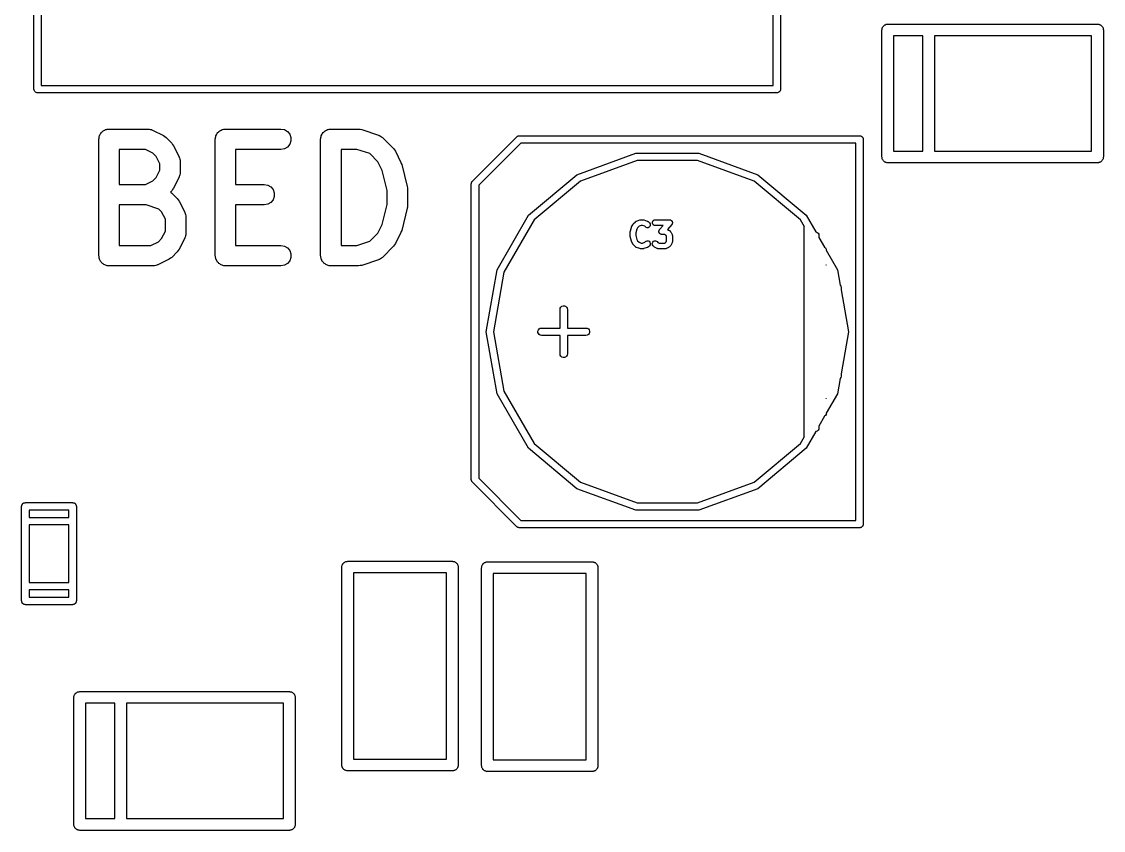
# Model space of a CAD drawing. Extents: x 10 to 287, y -200 to -10.
# Drawn here: x 150.68 to 169.26, y -67.72 to -53.84 of the extents above; entities that cross this region are included whole.
import ezdxf

# ---------------------------------------------------------------- set-up
doc = ezdxf.new("R2010")
doc.units = 0
doc.header["$MEASUREMENT"] = 0
doc.layers.add('BLACK', color=7, linetype='CONTINUOUS')

msp = doc.modelspace()

# ---------------------------------------------------------------- linework, layer by layer
at = {"layer": 'Black'}
for p, q in [((150.889, -54.9935), (150.889, -42.4942)), ((163.716, -42.4942), (163.716, -54.9935)), ((151.016, -42.5577), (151.016, -54.93)), ((163.589, -54.93), (163.589, -42.5577)), ((165.532, -53.8825), (165.54, -53.8795)), ((165.54, -53.8795), (165.549, -53.8795)), ((165.549, -53.8795), (165.558, -53.8779)), ((165.558, -53.8779), (169.159, -53.8779)), ((169.159, -53.8779), (169.168, -53.8795)), ((169.168, -53.8795), (169.177, -53.8795)), ((169.177, -53.8795), (169.185, -53.8825)), ((165.457, -53.9783), (165.459, -53.9696)), ((165.457, -56.1601), (165.457, -53.9783)), ((165.459, -53.9609), (165.462, -53.9526)), ((165.459, -53.9696), (165.459, -53.9609)), ((165.462, -53.9526), (165.463, -53.944)), ((165.463, -53.944), (165.468, -53.9364)), ((165.468, -53.9364), (165.471, -53.9281)), ((165.471, -53.9281), (165.476, -53.9214)), ((165.476, -53.9214), (165.481, -53.9138)), ((165.481, -53.9138), (165.488, -53.9081)), ((165.488, -53.9081), (165.493, -53.9014)), ((165.493, -53.9014), (165.501, -53.897)), ((165.501, -53.897), (165.507, -53.8914)), ((165.507, -53.8914), (165.516, -53.8884)), ((165.516, -53.8884), (165.523, -53.884)), ((165.523, -53.884), (165.532, -53.8825)), ((169.185, -53.8825), (169.194, -53.884)), ((169.194, -53.884), (169.201, -53.8884)), ((169.201, -53.8884), (169.21, -53.8914)), ((169.21, -53.8914), (169.216, -53.897)), ((169.216, -53.897), (169.224, -53.9014)), ((169.224, -53.9014), (169.229, -53.9081)), ((169.229, -53.9081), (169.236, -53.9138)), ((169.236, -53.9138), (169.241, -53.9214)), ((169.241, -53.9214), (169.246, -53.9281)), ((169.246, -53.9281), (169.249, -53.9364)), ((169.249, -53.9364), (169.254, -53.944)), ((169.254, -53.944), (169.255, -53.9526)), ((169.255, -53.9526), (169.258, -53.9609)), ((169.258, -53.9609), (169.258, -53.9696)), ((169.258, -53.9696), (169.26, -53.9783)), ((169.26, -53.9783), (169.26, -56.1601)), ((165.658, -54.0786), (165.658, -56.0598)), ((166.161, -54.0786), (165.658, -54.0786)), ((166.161, -56.0598), (166.161, -54.0786)), ((166.362, -54.0786), (166.362, -56.0598)), ((169.059, -54.0786), (166.362, -54.0786)), ((169.059, -56.0598), (169.059, -54.0786)), ((150.893, -55.0153), (150.889, -54.9935)), ((151.016, -54.93), (163.589, -54.93)), ((163.716, -54.9935), (163.712, -55.0153)), ((150.904, -55.0344), (150.893, -55.0153)), ((150.92, -55.0485), (150.904, -55.0344)), ((150.941, -55.0561), (150.92, -55.0485)), ((150.957, -55.0561), (150.941, -55.0561)), ((150.962, -55.057), (150.957, -55.0561)), ((163.622, -55.057), (150.962, -55.057)), ((163.637, -55.0544), (163.622, -55.057)), ((163.641, -55.0561), (163.637, -55.0544)), ((163.663, -55.0561), (163.641, -55.0561)), ((163.684, -55.0485), (163.663, -55.0561)), ((163.701, -55.0344), (163.684, -55.0485)), ((163.712, -55.0153), (163.701, -55.0344)), ((152.047, -55.7423), (152.059, -55.7324)), ((152.059, -55.7324), (152.069, -55.7207)), ((152.069, -55.7207), (152.082, -55.713)), ((152.082, -55.713), (152.094, -55.7032)), ((152.094, -55.7032), (152.108, -55.698)), ((152.108, -55.698), (152.122, -55.6903)), ((152.122, -55.6903), (152.137, -55.6877)), ((152.137, -55.6877), (152.151, -55.6824)), ((152.151, -55.6824), (152.166, -55.6824)), ((152.166, -55.6824), (152.181, -55.6798)), ((152.181, -55.6798), (152.848, -55.6798)), ((152.848, -55.6798), (152.858, -55.6815)), ((152.858, -55.6815), (152.868, -55.6809)), ((152.868, -55.6809), (152.888, -55.6868)), ((152.888, -55.6868), (152.908, -55.6903)), ((152.908, -55.6903), (152.917, -55.6954)), ((152.917, -55.6954), (152.926, -55.6982)), ((152.926, -55.6982), (153.117, -55.7935)), ((154.047, -55.7423), (154.059, -55.7324)), ((154.059, -55.7324), (154.069, -55.7207)), ((154.069, -55.7207), (154.082, -55.713)), ((154.082, -55.713), (154.094, -55.7032)), ((154.094, -55.7032), (154.108, -55.698)), ((154.108, -55.698), (154.122, -55.6903)), ((154.122, -55.6903), (154.137, -55.6877)), ((154.137, -55.6877), (154.151, -55.6824)), ((154.151, -55.6824), (154.166, -55.6824)), ((154.166, -55.6824), (154.181, -55.6798)), ((154.181, -55.6798), (155.134, -55.6798)), ((155.134, -55.6798), (155.194, -55.6903)), ((155.194, -55.6903), (155.246, -55.7207)), ((155.246, -55.7207), (155.285, -55.7673)), ((155.857, -55.7423), (155.869, -55.7324)), ((155.869, -55.7324), (155.878, -55.7207)), ((155.878, -55.7207), (155.892, -55.713)), ((155.892, -55.713), (155.903, -55.7032)), ((155.903, -55.7032), (155.918, -55.698)), ((155.918, -55.698), (155.931, -55.6903)), ((155.931, -55.6903), (155.946, -55.6877)), ((155.946, -55.6877), (155.961, -55.6824)), ((155.961, -55.6824), (155.976, -55.6824)), ((155.976, -55.6824), (155.991, -55.6798)), ((155.991, -55.6798), (156.467, -55.6798)), ((156.467, -55.6798), (156.495, -55.6846)), ((156.495, -55.6846), (156.522, -55.6887)), ((156.522, -55.6887), (156.808, -55.784)), ((152.006, -55.8548), (152.009, -55.8397)), ((152.006, -57.8548), (152.006, -55.8548)), ((152.009, -55.8244), (152.014, -55.81)), ((152.009, -55.8397), (152.009, -55.8244)), ((152.014, -55.81), (152.017, -55.7949)), ((152.017, -55.7949), (152.025, -55.7816)), ((152.025, -55.7816), (152.03, -55.7673)), ((152.03, -55.7673), (152.04, -55.7555)), ((152.04, -55.7555), (152.047, -55.7423)), ((153.117, -55.7935), (153.139, -55.8102)), ((153.139, -55.8102), (153.162, -55.8263)), ((153.162, -55.8263), (153.258, -55.9215)), ((153.258, -55.9215), (153.274, -55.9445)), ((154.006, -55.8548), (154.009, -55.8397)), ((154.006, -57.8548), (154.006, -55.8548)), ((154.009, -55.8244), (154.014, -55.81)), ((154.009, -55.8397), (154.009, -55.8244)), ((154.014, -55.81), (154.017, -55.7949)), ((154.017, -55.7949), (154.025, -55.7816)), ((154.025, -55.7816), (154.03, -55.7673)), ((154.03, -55.7673), (154.04, -55.7555)), ((154.04, -55.7555), (154.047, -55.7423)), ((155.285, -55.7673), (155.306, -55.8244)), ((155.306, -55.8851), (155.285, -55.9423)), ((155.306, -55.8244), (155.306, -55.8851)), ((155.816, -55.8548), (155.819, -55.8397)), ((155.816, -57.8548), (155.816, -55.8548)), ((155.819, -55.8244), (155.824, -55.81)), ((155.819, -55.8397), (155.819, -55.8244)), ((155.824, -55.81), (155.827, -55.7949)), ((155.827, -55.7949), (155.834, -55.7816)), ((155.834, -55.7816), (155.839, -55.7673)), ((155.839, -55.7673), (155.849, -55.7555)), ((155.849, -55.7555), (155.857, -55.7423)), ((156.808, -55.784), (156.817, -55.7888)), ((156.817, -55.7888), (156.827, -55.7914)), ((156.827, -55.7914), (156.844, -55.8032)), ((156.844, -55.8032), (156.862, -55.8129)), ((156.862, -55.8129), (156.868, -55.8205)), ((156.868, -55.8205), (156.877, -55.8263)), ((156.877, -55.8263), (157.067, -56.0167)), ((158.423, -56.5751), (159.185, -55.8131)), ((159.256, -55.9215), (158.531, -56.6463)), ((159.185, -55.8131), (159.187, -55.8115)), ((159.187, -55.8115), (159.189, -55.8094)), ((159.189, -55.8094), (159.196, -55.8052)), ((159.196, -55.8052), (159.203, -55.8004)), ((159.203, -55.8004), (159.206, -55.7997)), ((159.206, -55.7997), (159.208, -55.7983)), ((159.208, -55.7983), (159.216, -55.7969)), ((159.216, -55.7969), (159.224, -55.7947)), ((159.224, -55.7947), (159.227, -55.795)), ((159.227, -55.795), (159.23, -55.7945)), ((159.23, -55.7945), (165.072, -55.7945)), ((165.008, -55.9215), (159.256, -55.9215)), ((165.008, -62.3985), (165.008, -55.9215)), ((165.072, -55.7945), (165.077, -55.7955)), ((165.077, -55.7955), (165.083, -55.7955)), ((165.083, -55.7955), (165.088, -55.7974)), ((165.088, -55.7974), (165.094, -55.7983)), ((165.094, -55.7983), (165.099, -55.8011)), ((165.099, -55.8011), (165.104, -55.803)), ((165.104, -55.803), (165.108, -55.8066)), ((165.108, -55.8066), (165.113, -55.8094)), ((165.113, -55.8094), (165.116, -55.8136)), ((165.116, -55.8136), (165.121, -55.8172)), ((165.121, -55.8172), (165.123, -55.822)), ((165.123, -55.822), (165.127, -55.8262)), ((165.127, -55.8262), (165.129, -55.8315)), ((165.129, -55.8315), (165.132, -55.8363)), ((165.132, -55.8363), (165.133, -55.8418)), ((165.133, -55.8418), (165.135, -55.847)), ((165.135, -55.847), (165.135, -55.8525)), ((165.135, -55.8525), (165.135, -55.858)), ((165.135, -55.858), (165.135, -62.462)), ((152.356, -56.0298), (152.356, -56.6321)), ((152.807, -56.0298), (152.356, -56.0298)), ((152.935, -56.0938), (152.807, -56.0298)), ((152.99, -56.1489), (152.935, -56.0938)), ((153.274, -55.9445), (153.29, -55.967)), ((153.29, -55.967), (153.386, -56.1575)), ((155.134, -56.0298), (154.356, -56.0298)), ((154.356, -56.0298), (154.356, -56.6321)), ((155.194, -56.0192), (155.134, -56.0298)), ((155.246, -55.9888), (155.194, -56.0192)), ((155.285, -55.9423), (155.246, -55.9888)), ((156.166, -56.0298), (156.166, -57.6798)), ((156.439, -56.0298), (156.166, -56.0298)), ((156.658, -56.103), (156.439, -56.0298)), ((156.8, -56.2441), (156.658, -56.103)), ((157.067, -56.0167), (157.083, -56.0397)), ((157.083, -56.0397), (157.1, -56.0622)), ((157.1, -56.0622), (157.195, -56.2527)), ((160.214, -56.4654), (161.23, -56.0958)), ((161.23, -56.0958), (162.31, -56.0958)), ((162.31, -56.0958), (163.326, -56.4654)), ((165.658, -56.0598), (166.161, -56.0598)), ((166.362, -56.0598), (169.059, -56.0598)), ((153.054, -56.277), (152.99, -56.1489)), ((153.054, -56.3849), (153.054, -56.277)), ((153.386, -56.1575), (153.388, -56.1671)), ((153.388, -56.1671), (153.393, -56.1759)), ((153.393, -56.1759), (153.397, -56.1961)), ((153.397, -56.1961), (153.403, -56.2157)), ((153.403, -56.2157), (153.402, -56.2258)), ((153.402, -56.2258), (153.404, -56.2357)), ((153.404, -56.2357), (153.404, -56.4262)), ((156.873, -56.392), (156.8, -56.2441)), ((157.195, -56.2527), (157.201, -56.271)), ((157.201, -56.271), (157.208, -56.2885)), ((157.208, -56.2885), (157.304, -56.6695)), ((161.252, -56.2208), (160.278, -56.5753)), ((162.288, -56.2208), (161.252, -56.2208)), ((163.262, -56.5753), (162.288, -56.2208)), ((165.459, -56.1688), (165.457, -56.1601)), ((165.459, -56.1776), (165.459, -56.1688)), ((165.462, -56.1858), (165.459, -56.1776)), ((165.463, -56.1945), (165.462, -56.1858)), ((165.468, -56.2021), (165.463, -56.1945)), ((165.471, -56.2103), (165.468, -56.2021)), ((165.476, -56.217), (165.471, -56.2103)), ((165.481, -56.2246), (165.476, -56.217)), ((165.488, -56.2303), (165.481, -56.2246)), ((165.493, -56.237), (165.488, -56.2303)), ((165.501, -56.2414), (165.493, -56.237)), ((165.507, -56.247), (165.501, -56.2414)), ((165.516, -56.25), (165.507, -56.247)), ((165.523, -56.2544), (165.516, -56.25)), ((165.532, -56.2559), (165.523, -56.2544)), ((165.54, -56.2589), (165.532, -56.2559)), ((165.549, -56.2589), (165.54, -56.2589)), ((165.558, -56.2605), (165.549, -56.2589)), ((169.159, -56.2605), (165.558, -56.2605)), ((169.168, -56.2589), (169.159, -56.2605)), ((169.177, -56.2589), (169.168, -56.2589)), ((169.185, -56.2559), (169.177, -56.2589)), ((169.194, -56.2544), (169.185, -56.2559)), ((169.201, -56.25), (169.194, -56.2544)), ((169.21, -56.247), (169.201, -56.25)), ((169.216, -56.2414), (169.21, -56.247)), ((169.224, -56.237), (169.216, -56.2414)), ((169.229, -56.2303), (169.224, -56.237)), ((169.236, -56.2246), (169.229, -56.2303)), ((169.241, -56.217), (169.236, -56.2246)), ((169.246, -56.2103), (169.241, -56.217)), ((169.249, -56.2021), (169.246, -56.2103)), ((169.254, -56.1945), (169.249, -56.2021)), ((169.255, -56.1858), (169.254, -56.1945)), ((169.258, -56.1776), (169.255, -56.1858)), ((169.26, -56.1601), (169.258, -56.1688)), ((169.258, -56.1688), (169.258, -56.1776)), ((152.99, -56.513), (153.054, -56.3849)), ((153.397, -56.4658), (153.393, -56.486)), ((153.403, -56.4462), (153.397, -56.4658)), ((153.404, -56.4262), (153.402, -56.4361)), ((153.402, -56.4361), (153.403, -56.4462)), ((156.959, -56.7334), (156.873, -56.392)), ((159.386, -57.16), (160.214, -56.4654)), ((163.326, -56.4654), (164.154, -57.16)), ((152.356, -56.6321), (152.807, -56.6321)), ((152.807, -56.6321), (152.935, -56.5681)), ((152.935, -56.5681), (152.99, -56.513)), ((153.386, -56.5045), (153.29, -56.6949)), ((153.388, -56.4948), (153.386, -56.5045)), ((153.393, -56.486), (153.388, -56.4948)), ((154.356, -56.6321), (154.848, -56.6321)), ((154.848, -56.6321), (154.908, -56.6427)), ((154.908, -56.6427), (154.961, -56.6731)), ((158.404, -56.62), (158.405, -56.6172)), ((158.404, -61.7), (158.404, -56.62)), ((158.405, -56.6145), (158.407, -56.6065)), ((158.405, -56.6172), (158.405, -56.6145)), ((158.407, -56.6065), (158.408, -56.5983)), ((158.408, -56.5983), (158.41, -56.5959)), ((158.41, -56.5932), (158.415, -56.5864)), ((158.41, -56.5959), (158.41, -56.5932)), ((158.415, -56.5864), (158.419, -56.5792)), ((158.419, -56.5792), (158.421, -56.5774)), ((158.421, -56.5774), (158.423, -56.5751)), ((158.531, -56.6463), (158.531, -61.6737)), ((160.278, -56.5753), (159.484, -57.2416)), ((164.056, -57.2416), (163.262, -56.5753)), ((153.258, -56.7404), (153.236, -56.7618)), ((153.236, -56.7618), (153.243, -56.7653)), ((153.243, -56.7653), (153.249, -56.7729)), ((153.249, -56.7729), (153.258, -56.7786)), ((153.274, -56.7174), (153.258, -56.7404)), ((153.258, -56.7786), (153.353, -56.8739)), ((153.29, -56.6949), (153.274, -56.7174)), ((154.961, -56.6731), (155, -56.7196)), ((155, -56.7196), (155.02, -56.7768)), ((155.02, -56.8375), (155, -56.8946)), ((155.02, -56.7768), (155.02, -56.8375)), ((156.959, -56.9761), (156.959, -56.7334)), ((157.304, -56.6695), (157.305, -56.6908)), ((157.305, -56.6908), (157.309, -56.7119)), ((157.309, -56.7119), (157.309, -56.9976)), ((152.356, -56.9821), (152.356, -57.6798)), ((152.82, -56.9821), (152.356, -56.9821)), ((153.039, -57.0553), (152.82, -56.9821)), ((153.353, -56.8739), (153.369, -56.8968)), ((153.369, -56.8968), (153.386, -56.9194)), ((153.386, -56.9194), (153.481, -57.1098)), ((154.848, -56.9821), (154.356, -56.9821)), ((154.356, -56.9821), (154.356, -57.6798)), ((154.908, -56.9716), (154.848, -56.9821)), ((154.961, -56.9412), (154.908, -56.9716)), ((155, -56.8946), (154.961, -56.9412)), ((156.873, -57.3175), (156.959, -56.9761)), ((157.304, -57.0401), (157.208, -57.421)), ((157.305, -57.0187), (157.304, -57.0401)), ((157.309, -56.9976), (157.305, -57.0187)), ((153.085, -57.1013), (153.039, -57.0553)), ((153.149, -57.2294), (153.085, -57.1013)), ((153.481, -57.1098), (153.484, -57.1195)), ((153.484, -57.1195), (153.489, -57.1282)), ((153.489, -57.1282), (153.492, -57.1484)), ((153.492, -57.1484), (153.498, -57.1681)), ((153.498, -57.1681), (153.498, -57.1782)), ((153.498, -57.1782), (153.499, -57.1881)), ((153.499, -57.1881), (153.499, -57.4738)), ((158.846, -58.0958), (159.386, -57.16)), ((164.154, -57.16), (164.319, -57.4465)), ((153.149, -57.4325), (153.149, -57.2294)), ((156.8, -57.4654), (156.873, -57.3175)), ((159.484, -57.2416), (158.965, -58.1392)), ((161.134, -57.4467), (161.153, -57.3708)), ((161.153, -57.3708), (161.155, -57.3658)), ((161.155, -57.3658), (161.157, -57.3606)), ((161.157, -57.3606), (161.176, -57.3226)), ((161.176, -57.3226), (161.18, -57.3163)), ((161.18, -57.3163), (161.185, -57.3098)), ((161.185, -57.3098), (161.223, -57.2718)), ((161.223, -57.2718), (161.225, -57.2701)), ((161.225, -57.2701), (161.227, -57.268)), ((161.227, -57.268), (161.232, -57.2652)), ((161.248, -57.4001), (161.231, -57.4648)), ((161.232, -57.2652), (161.237, -57.2619)), ((161.237, -57.2619), (161.24, -57.2612)), ((161.24, -57.2612), (161.242, -57.2598)), ((161.242, -57.2598), (161.299, -57.2408)), ((161.261, -57.3741), (161.248, -57.4001)), ((161.285, -57.3501), (161.261, -57.3741)), ((161.323, -57.3374), (161.285, -57.3501)), ((161.299, -57.2408), (161.307, -57.2397)), ((161.307, -57.2397), (161.315, -57.2383)), ((161.315, -57.2383), (161.353, -57.2383)), ((161.345, -57.3374), (161.323, -57.3374)), ((161.383, -57.3501), (161.345, -57.3374)), ((161.353, -57.2383), (161.361, -57.2397)), ((161.361, -57.2397), (161.368, -57.2408)), ((161.368, -57.2408), (161.425, -57.2598)), ((161.394, -57.3608), (161.383, -57.3501)), ((161.408, -57.3707), (161.394, -57.3608)), ((161.424, -57.3751), (161.408, -57.3707)), ((161.442, -57.3736), (161.424, -57.3751)), ((161.425, -57.2598), (161.428, -57.2612)), ((161.428, -57.2612), (161.431, -57.2619)), ((161.431, -57.2619), (161.435, -57.2652)), ((161.435, -57.2652), (161.441, -57.268)), ((161.441, -57.268), (161.442, -57.2701)), ((161.442, -57.2701), (161.445, -57.2718)), ((161.457, -57.3664), (161.442, -57.3736)), ((161.445, -57.2718), (161.464, -57.2908)), ((161.469, -57.3542), (161.457, -57.3664)), ((161.464, -57.2908), (161.474, -57.3049)), ((161.477, -57.3386), (161.469, -57.3542)), ((161.474, -57.3049), (161.478, -57.3215)), ((161.478, -57.3215), (161.477, -57.3386)), ((161.513, -57.2792), (161.519, -57.2631)), ((161.513, -57.2964), (161.513, -57.2792)), ((161.519, -57.3126), (161.513, -57.2964)), ((161.519, -57.2631), (161.53, -57.2499)), ((161.53, -57.3258), (161.519, -57.3126)), ((161.53, -57.2499), (161.545, -57.2413)), ((161.545, -57.3344), (161.53, -57.3258)), ((161.545, -57.2413), (161.562, -57.2383)), ((161.562, -57.3374), (161.545, -57.3344)), ((161.562, -57.2383), (161.809, -57.2383)), ((161.699, -57.3374), (161.562, -57.3374)), ((161.633, -57.415), (161.636, -57.4113)), ((161.636, -57.4113), (161.638, -57.4071)), ((161.638, -57.4071), (161.699, -57.3374)), ((161.846, -57.3204), (161.772, -57.4043)), ((161.772, -57.4043), (161.793, -57.4144)), ((161.809, -57.2383), (161.813, -57.2391)), ((161.813, -57.2391), (161.818, -57.2392)), ((161.818, -57.2392), (161.822, -57.2406)), ((161.822, -57.2406), (161.825, -57.2413)), ((161.825, -57.2413), (161.83, -57.2437)), ((161.83, -57.2437), (161.834, -57.2454)), ((161.834, -57.2454), (161.837, -57.248)), ((161.837, -57.248), (161.84, -57.2499)), ((161.84, -57.2499), (161.843, -57.2536)), ((161.843, -57.2536), (161.847, -57.2568)), ((161.848, -57.3163), (161.846, -57.3204)), ((161.847, -57.2568), (161.849, -57.2601)), ((161.851, -57.3126), (161.848, -57.3163)), ((161.849, -57.2601), (161.851, -57.2631)), ((161.851, -57.2631), (161.853, -57.2676)), ((161.853, -57.309), (161.851, -57.3126)), ((161.853, -57.2676), (161.855, -57.2718)), ((161.855, -57.3057), (161.853, -57.309)), ((161.855, -57.2718), (161.856, -57.2756)), ((161.856, -57.301), (161.855, -57.3057)), ((161.856, -57.2756), (161.857, -57.2792)), ((161.857, -57.2964), (161.856, -57.301)), ((161.857, -57.2792), (161.857, -57.2841)), ((161.857, -57.2841), (161.858, -57.2888)), ((161.858, -57.2888), (161.857, -57.2926)), ((161.857, -57.2926), (161.857, -57.2964)), ((164.124, -57.359), (164.056, -57.2416)), ((164.119, -57.382), (164.123, -57.3603)), ((164.119, -60.938), (164.119, -57.382)), ((164.123, -57.3603), (164.124, -57.359)), ((153.03, -57.6157), (153.085, -57.5606)), ((153.085, -57.5606), (153.149, -57.4325)), ((153.481, -57.5521), (153.386, -57.7425)), ((153.484, -57.5424), (153.481, -57.5521)), ((153.489, -57.5337), (153.484, -57.5424)), ((153.492, -57.5135), (153.489, -57.5337)), ((153.498, -57.4938), (153.492, -57.5135)), ((153.499, -57.4738), (153.498, -57.4837)), ((153.498, -57.4837), (153.498, -57.4938)), ((156.658, -57.6066), (156.8, -57.4654)), ((157.195, -57.4568), (157.1, -57.6473)), ((157.201, -57.4385), (157.195, -57.4568)), ((157.208, -57.421), (157.201, -57.4385)), ((161.132, -57.4587), (161.133, -57.4528)), ((161.132, -57.5157), (161.132, -57.4587)), ((161.133, -57.5217), (161.132, -57.5157)), ((161.133, -57.4528), (161.134, -57.4467)), ((161.134, -57.5277), (161.133, -57.5217)), ((161.153, -57.6037), (161.134, -57.5277)), ((161.231, -57.4648), (161.231, -57.5096)), ((161.231, -57.5096), (161.248, -57.5744)), ((161.248, -57.5744), (161.261, -57.6003)), ((161.626, -57.4387), (161.627, -57.435)), ((161.627, -57.4435), (161.626, -57.4387)), ((161.627, -57.4311), (161.628, -57.4266)), ((161.627, -57.435), (161.627, -57.4311)), ((161.627, -57.4483), (161.627, -57.4435)), ((161.628, -57.4519), (161.627, -57.4483)), ((161.628, -57.4266), (161.629, -57.4218)), ((161.629, -57.4557), (161.628, -57.4519)), ((161.629, -57.4218), (161.631, -57.4186)), ((161.631, -57.4599), (161.629, -57.4557)), ((161.631, -57.4186), (161.633, -57.415)), ((161.633, -57.4645), (161.631, -57.4599)), ((161.635, -57.4674), (161.633, -57.4645)), ((161.637, -57.4708), (161.635, -57.4674)), ((161.641, -57.474), (161.637, -57.4708)), ((161.644, -57.4777), (161.641, -57.474)), ((161.647, -57.4796), (161.644, -57.4777)), ((161.65, -57.4821), (161.647, -57.4796)), ((161.654, -57.4839), (161.65, -57.4821)), ((161.659, -57.4863), (161.654, -57.4839)), ((161.662, -57.4869), (161.659, -57.4863)), ((161.666, -57.4883), (161.662, -57.4869)), ((161.671, -57.4884), (161.666, -57.4883)), ((161.676, -57.4893), (161.671, -57.4884)), ((161.721, -57.4893), (161.676, -57.4893)), ((161.741, -57.4994), (161.721, -57.4893)), ((161.749, -57.5071), (161.741, -57.4994)), ((161.759, -57.5274), (161.749, -57.5071)), ((161.759, -57.5989), (161.759, -57.5274)), ((161.793, -57.4144), (161.799, -57.4192)), ((161.799, -57.4192), (161.806, -57.4237)), ((161.806, -57.4237), (161.825, -57.4427)), ((161.825, -57.4427), (161.829, -57.4492)), ((161.829, -57.4492), (161.834, -57.4556)), ((161.834, -57.4556), (161.853, -57.4935)), ((161.853, -57.4935), (161.854, -57.4963)), ((161.854, -57.4963), (161.855, -57.4988)), ((161.855, -57.4988), (161.856, -57.5045)), ((161.856, -57.5045), (161.858, -57.51)), ((161.858, -57.51), (161.858, -57.5129)), ((161.858, -57.5129), (161.858, -57.5157)), ((161.858, -57.5157), (161.858, -57.6106)), ((164.319, -57.4465), (164.321, -57.4465)), ((164.321, -57.4465), (164.342, -57.454)), ((164.342, -57.454), (164.359, -57.4682)), ((164.359, -57.4682), (164.37, -57.4873)), ((164.37, -57.4873), (164.373, -57.509)), ((164.373, -57.509), (164.373, -57.5409)), ((164.373, -57.5409), (164.471, -57.71)), ((152.356, -57.6798), (152.902, -57.6798)), ((152.902, -57.6798), (153.03, -57.6157)), ((153.369, -57.7651), (153.353, -57.788)), ((153.386, -57.7425), (153.369, -57.7651)), ((154.356, -57.6798), (155.134, -57.6798)), ((155.134, -57.6798), (155.194, -57.6903)), ((155.194, -57.6903), (155.246, -57.7207)), ((155.246, -57.7207), (155.285, -57.7673)), ((155.285, -57.7673), (155.306, -57.8244)), ((156.166, -57.6798), (156.439, -57.6798)), ((156.439, -57.6798), (156.658, -57.6066)), ((157.067, -57.6928), (156.877, -57.8833)), ((157.083, -57.6698), (157.067, -57.6928)), ((157.1, -57.6473), (157.083, -57.6698)), ((161.155, -57.6086), (161.153, -57.6037)), ((161.157, -57.6138), (161.155, -57.6086)), ((161.176, -57.6518), (161.157, -57.6138)), ((161.18, -57.6582), (161.176, -57.6518)), ((161.185, -57.6647), (161.18, -57.6582)), ((161.223, -57.7026), (161.185, -57.6647)), ((161.225, -57.7043), (161.223, -57.7026)), ((161.227, -57.7064), (161.225, -57.7043)), ((161.232, -57.7092), (161.227, -57.7064)), ((161.237, -57.7125), (161.232, -57.7092)), ((161.24, -57.7132), (161.237, -57.7125)), ((161.242, -57.7146), (161.24, -57.7132)), ((161.299, -57.7336), (161.242, -57.7146)), ((161.261, -57.6003), (161.285, -57.6243)), ((161.285, -57.6243), (161.323, -57.6371)), ((161.307, -57.7347), (161.299, -57.7336)), ((161.315, -57.7361), (161.307, -57.7347)), ((161.353, -57.7361), (161.315, -57.7361)), ((161.323, -57.6371), (161.345, -57.6371)), ((161.345, -57.6371), (161.383, -57.6243)), ((161.361, -57.7347), (161.353, -57.7361)), ((161.368, -57.7336), (161.361, -57.7347)), ((161.425, -57.7146), (161.368, -57.7336)), ((161.383, -57.6243), (161.394, -57.6136)), ((161.394, -57.6136), (161.408, -57.6037)), ((161.408, -57.6037), (161.424, -57.5993)), ((161.424, -57.5993), (161.442, -57.6008)), ((161.428, -57.7132), (161.425, -57.7146)), ((161.431, -57.7125), (161.428, -57.7132)), ((161.435, -57.7092), (161.431, -57.7125)), ((161.441, -57.7064), (161.435, -57.7092)), ((161.442, -57.7043), (161.441, -57.7064)), ((161.442, -57.6008), (161.457, -57.608)), ((161.445, -57.7026), (161.442, -57.7043)), ((161.464, -57.6836), (161.445, -57.7026)), ((161.457, -57.608), (161.469, -57.6202)), ((161.474, -57.6696), (161.464, -57.6836)), ((161.469, -57.6202), (161.477, -57.6358)), ((161.478, -57.6529), (161.474, -57.6696)), ((161.477, -57.6358), (161.478, -57.6529)), ((161.512, -57.6529), (161.514, -57.6358)), ((161.517, -57.6696), (161.512, -57.6529)), ((161.514, -57.6358), (161.521, -57.6202)), ((161.527, -57.6836), (161.517, -57.6696)), ((161.521, -57.6202), (161.533, -57.608)), ((161.546, -57.7026), (161.527, -57.6836)), ((161.533, -57.608), (161.549, -57.6008)), ((161.552, -57.7072), (161.546, -57.7026)), ((161.549, -57.6008), (161.566, -57.5993)), ((161.559, -57.7119), (161.552, -57.7072)), ((161.596, -57.7309), (161.559, -57.7119)), ((161.566, -57.5993), (161.583, -57.6037)), ((161.583, -57.6037), (161.597, -57.6136)), ((161.599, -57.7317), (161.596, -57.7309)), ((161.597, -57.6136), (161.61, -57.6269)), ((161.602, -57.7331), (161.599, -57.7317)), ((161.607, -57.7342), (161.602, -57.7331)), ((161.613, -57.7358), (161.607, -57.7342)), ((161.61, -57.6269), (161.63, -57.6371)), ((161.616, -57.7356), (161.613, -57.7358)), ((161.619, -57.7361), (161.616, -57.7356)), ((161.733, -57.7361), (161.619, -57.7361)), ((161.63, -57.6371), (161.721, -57.6371)), ((161.721, -57.6371), (161.741, -57.6269)), ((161.735, -57.7356), (161.733, -57.7361)), ((161.738, -57.7358), (161.735, -57.7356)), ((161.744, -57.7342), (161.738, -57.7358)), ((161.741, -57.6269), (161.749, -57.6193)), ((161.75, -57.7331), (161.744, -57.7342)), ((161.749, -57.6193), (161.759, -57.5989)), ((161.752, -57.7317), (161.75, -57.7331)), ((161.755, -57.7309), (161.752, -57.7317)), ((161.793, -57.7119), (161.755, -57.7309)), ((161.799, -57.7072), (161.793, -57.7119)), ((161.806, -57.7026), (161.799, -57.7072)), ((161.825, -57.6836), (161.806, -57.7026)), ((161.829, -57.6771), (161.825, -57.6836)), ((161.834, -57.6708), (161.829, -57.6771)), ((161.853, -57.6328), (161.834, -57.6708)), ((161.854, -57.6301), (161.853, -57.6328)), ((161.855, -57.6276), (161.854, -57.6301)), ((161.856, -57.6219), (161.855, -57.6276)), ((161.858, -57.6163), (161.856, -57.6219)), ((161.858, -57.6106), (161.858, -57.6135)), ((161.858, -57.6135), (161.858, -57.6163)), ((164.471, -57.71), (164.486, -57.7222)), ((164.486, -57.7222), (164.497, -57.7413)), ((164.497, -57.7413), (164.5, -57.76)), ((164.5, -57.76), (164.694, -58.0958)), ((152.009, -57.8698), (152.006, -57.8548)), ((152.009, -57.8851), (152.009, -57.8698)), ((152.014, -57.8995), (152.009, -57.8851)), ((152.017, -57.9146), (152.014, -57.8995)), ((152.025, -57.9279), (152.017, -57.9146)), ((152.03, -57.9423), (152.025, -57.9279)), ((152.04, -57.954), (152.03, -57.9423)), ((152.047, -57.9672), (152.04, -57.954)), ((152.059, -57.9771), (152.047, -57.9672)), ((153.212, -57.916), (153.022, -58.0113)), ((153.235, -57.8993), (153.212, -57.916)), ((153.258, -57.8833), (153.235, -57.8993)), ((153.353, -57.788), (153.258, -57.8833)), ((154.009, -57.8698), (154.006, -57.8548)), ((154.009, -57.8851), (154.009, -57.8698)), ((154.014, -57.8995), (154.009, -57.8851)), ((154.017, -57.9146), (154.014, -57.8995)), ((154.025, -57.9279), (154.017, -57.9146)), ((154.03, -57.9423), (154.025, -57.9279)), ((154.04, -57.954), (154.03, -57.9423)), ((154.047, -57.9672), (154.04, -57.954)), ((154.059, -57.9771), (154.047, -57.9672)), ((155.285, -57.9423), (155.246, -57.9888)), ((155.306, -57.8851), (155.285, -57.9423)), ((155.306, -57.8244), (155.306, -57.8851)), ((155.819, -57.8698), (155.816, -57.8548)), ((155.819, -57.8851), (155.819, -57.8698)), ((155.824, -57.8995), (155.819, -57.8851)), ((155.827, -57.9146), (155.824, -57.8995)), ((155.834, -57.9279), (155.827, -57.9146)), ((155.839, -57.9423), (155.834, -57.9279)), ((155.849, -57.954), (155.839, -57.9423)), ((155.857, -57.9672), (155.849, -57.954)), ((155.869, -57.9771), (155.857, -57.9672)), ((156.808, -57.9255), (156.522, -58.0208)), ((156.817, -57.9207), (156.808, -57.9255)), ((156.827, -57.9181), (156.817, -57.9207)), ((156.844, -57.9064), (156.827, -57.9181)), ((156.862, -57.8966), (156.844, -57.9064)), ((156.868, -57.8891), (156.862, -57.8966)), ((156.877, -57.8833), (156.868, -57.8891)), ((152.069, -57.9888), (152.059, -57.9771)), ((152.082, -57.9965), (152.069, -57.9888)), ((152.094, -58.0063), (152.082, -57.9965)), ((152.108, -58.0116), (152.094, -58.0063)), ((152.122, -58.0192), (152.108, -58.0116)), ((152.137, -58.0219), (152.122, -58.0192)), ((152.151, -58.0271), (152.137, -58.0219)), ((152.166, -58.0271), (152.151, -58.0271)), ((152.181, -58.0298), (152.166, -58.0271)), ((152.943, -58.0298), (152.181, -58.0298)), ((152.953, -58.028), (152.943, -58.0298)), ((152.963, -58.0286), (152.953, -58.028)), ((152.983, -58.0228), (152.963, -58.0286)), ((153.003, -58.0192), (152.983, -58.0228)), ((153.012, -58.0142), (153.003, -58.0192)), ((153.022, -58.0113), (153.012, -58.0142)), ((154.069, -57.9888), (154.059, -57.9771)), ((154.082, -57.9965), (154.069, -57.9888)), ((154.094, -58.0063), (154.082, -57.9965)), ((154.108, -58.0116), (154.094, -58.0063)), ((154.122, -58.0192), (154.108, -58.0116)), ((154.137, -58.0219), (154.122, -58.0192)), ((154.151, -58.0271), (154.137, -58.0219)), ((154.166, -58.0271), (154.151, -58.0271)), ((154.181, -58.0298), (154.166, -58.0271)), ((155.134, -58.0298), (154.181, -58.0298)), ((155.194, -58.0192), (155.134, -58.0298)), ((155.246, -57.9888), (155.194, -58.0192)), ((155.878, -57.9888), (155.869, -57.9771)), ((155.892, -57.9965), (155.878, -57.9888)), ((155.903, -58.0063), (155.892, -57.9965)), ((155.918, -58.0116), (155.903, -58.0063)), ((155.931, -58.0192), (155.918, -58.0116)), ((155.946, -58.0219), (155.931, -58.0192)), ((155.961, -58.0271), (155.946, -58.0219)), ((155.976, -58.0271), (155.961, -58.0271)), ((155.991, -58.0298), (155.976, -58.0271)), ((156.467, -58.0298), (155.991, -58.0298)), ((156.495, -58.0249), (156.467, -58.0298)), ((156.522, -58.0208), (156.495, -58.0249)), ((158.659, -59.16), (158.846, -58.0958)), ((158.965, -58.1392), (158.785, -59.16)), ((164.501, -58.0124), (164.5, -58.011)), ((164.5, -58.011), (164.5, -58.017)), ((164.5, -58.017), (164.501, -58.0124)), ((164.694, -58.0958), (164.74, -58.3579)), ((164.74, -58.3579), (164.751, -58.3763)), ((164.751, -58.3763), (164.754, -58.398)), ((164.754, -58.398), (164.754, -58.4397)), ((164.754, -58.4397), (164.881, -59.16)), ((159.928, -58.779), (159.932, -58.7573)), ((159.928, -59.0965), (159.928, -58.779)), ((159.932, -58.7573), (159.943, -58.7382)), ((159.943, -58.7382), (159.96, -58.724)), ((159.96, -58.724), (159.981, -58.7165)), ((159.981, -58.7165), (160.003, -58.7165)), ((160.003, -58.7165), (160.024, -58.724)), ((160.024, -58.724), (160.041, -58.7382)), ((160.041, -58.7382), (160.052, -58.7573)), ((160.052, -58.7573), (160.055, -58.779)), ((160.055, -58.779), (160.055, -59.0965)), ((158.846, -60.2242), (158.659, -59.16)), ((158.785, -59.16), (158.965, -60.1808)), ((159.548, -59.149), (159.556, -59.1282)), ((159.548, -59.171), (159.548, -59.149)), ((159.556, -59.1917), (159.548, -59.171)), ((159.556, -59.1282), (159.57, -59.1114)), ((159.57, -59.2086), (159.556, -59.1917)), ((159.57, -59.1114), (159.589, -59.1003)), ((159.589, -59.2197), (159.57, -59.2086)), ((159.589, -59.1003), (159.611, -59.0965)), ((159.611, -59.2235), (159.589, -59.2197)), ((159.611, -59.0965), (159.928, -59.0965)), ((159.928, -59.2235), (159.611, -59.2235)), ((159.928, -59.541), (159.928, -59.2235)), ((160.055, -59.0965), (160.373, -59.0965)), ((160.373, -59.2235), (160.055, -59.2235)), ((160.055, -59.2235), (160.055, -59.541)), ((160.373, -59.0965), (160.395, -59.1003)), ((160.395, -59.2197), (160.373, -59.2235)), ((160.395, -59.1003), (160.414, -59.1114)), ((160.414, -59.2086), (160.395, -59.2197)), ((160.414, -59.1114), (160.428, -59.1282)), ((160.428, -59.1917), (160.414, -59.2086)), ((160.428, -59.1282), (160.436, -59.149)), ((160.436, -59.171), (160.428, -59.1917)), ((160.436, -59.149), (160.436, -59.171)), ((164.881, -59.16), (164.754, -59.8803)), ((159.932, -59.5627), (159.928, -59.541)), ((159.943, -59.5818), (159.932, -59.5627)), ((159.96, -59.596), (159.943, -59.5818)), ((159.981, -59.6035), (159.96, -59.596)), ((160.003, -59.6035), (159.981, -59.6035)), ((160.024, -59.596), (160.003, -59.6035)), ((160.041, -59.5818), (160.024, -59.596)), ((160.052, -59.5627), (160.041, -59.5818)), ((160.055, -59.541), (160.052, -59.5627)), ((164.74, -59.9621), (164.694, -60.2242)), ((164.751, -59.9437), (164.74, -59.9621)), ((164.754, -59.922), (164.751, -59.9437)), ((164.754, -59.8803), (164.754, -59.922)), ((158.965, -60.1808), (159.484, -61.0784)), ((159.386, -61.16), (158.846, -60.2242)), ((164.694, -60.2242), (164.5, -60.56)), ((164.501, -60.3076), (164.5, -60.303)), ((164.5, -60.303), (164.5, -60.309)), ((164.5, -60.309), (164.501, -60.3076)), ((164.5, -60.56), (164.497, -60.5787)), ((164.471, -60.61), (164.373, -60.7791)), ((164.486, -60.5978), (164.471, -60.61)), ((164.497, -60.5787), (164.486, -60.5978)), ((164.123, -60.9597), (164.119, -60.938)), ((164.319, -60.8735), (164.154, -61.16)), ((164.321, -60.8735), (164.319, -60.8735)), ((164.342, -60.866), (164.321, -60.8735)), ((164.359, -60.8518), (164.342, -60.866)), ((164.37, -60.8327), (164.359, -60.8518)), ((164.373, -60.811), (164.37, -60.8327)), ((164.373, -60.7791), (164.373, -60.811)), ((159.484, -61.0784), (160.278, -61.7447)), ((163.262, -61.7447), (164.056, -61.0784)), ((164.056, -61.0784), (164.124, -60.961)), ((164.124, -60.961), (164.123, -60.9597)), ((160.214, -61.8546), (159.386, -61.16)), ((164.154, -61.16), (163.326, -61.8546)), ((158.531, -61.6737), (159.256, -62.3985)), ((158.405, -61.7028), (158.404, -61.7)), ((158.405, -61.7055), (158.405, -61.7028)), ((158.407, -61.7135), (158.405, -61.7055)), ((158.408, -61.7217), (158.407, -61.7135)), ((158.41, -61.7241), (158.408, -61.7217)), ((158.41, -61.7268), (158.41, -61.7241)), ((158.415, -61.7336), (158.41, -61.7268)), ((158.419, -61.7408), (158.415, -61.7336)), ((158.421, -61.7426), (158.419, -61.7408)), ((158.423, -61.7449), (158.421, -61.7426)), ((159.185, -62.5069), (158.423, -61.7449)), ((161.23, -62.2242), (160.214, -61.8546)), ((160.278, -61.7447), (161.252, -62.0992)), ((162.288, -62.0992), (163.262, -61.7447)), ((163.326, -61.8546), (162.31, -62.2242)), ((150.68, -62.1572), (150.681, -62.1517)), ((150.68, -63.7828), (150.68, -62.1572)), ((150.681, -62.1462), (150.683, -62.141)), ((150.681, -62.1517), (150.681, -62.1462)), ((150.683, -62.141), (150.684, -62.1355)), ((150.684, -62.1355), (150.687, -62.1307)), ((150.687, -62.1307), (150.689, -62.1255)), ((150.689, -62.1255), (150.692, -62.1212)), ((150.692, -62.1212), (150.695, -62.1164)), ((150.695, -62.1164), (150.699, -62.1128)), ((150.699, -62.1128), (150.703, -62.1086)), ((150.703, -62.1086), (150.708, -62.1058)), ((150.708, -62.1058), (150.712, -62.1022)), ((150.712, -62.1022), (150.717, -62.1003)), ((150.717, -62.1003), (150.722, -62.0975)), ((150.722, -62.0975), (150.727, -62.0966)), ((150.727, -62.0966), (150.733, -62.0947)), ((150.733, -62.0947), (150.738, -62.0947)), ((150.738, -62.0947), (150.744, -62.0937)), ((150.744, -62.0937), (151.556, -62.0937)), ((150.807, -62.2207), (150.807, -62.3477)), ((151.493, -62.2207), (150.807, -62.2207)), ((151.493, -62.3477), (151.493, -62.2207)), ((151.556, -62.0937), (151.562, -62.0947)), ((151.562, -62.0947), (151.567, -62.0947)), ((151.567, -62.0947), (151.573, -62.0966)), ((151.573, -62.0966), (151.578, -62.0975)), ((151.578, -62.0975), (151.583, -62.1003)), ((151.583, -62.1003), (151.588, -62.1022)), ((151.588, -62.1022), (151.592, -62.1058)), ((151.592, -62.1058), (151.597, -62.1086)), ((151.597, -62.1086), (151.601, -62.1128)), ((151.601, -62.1128), (151.605, -62.1164)), ((151.605, -62.1164), (151.608, -62.1212)), ((151.608, -62.1212), (151.611, -62.1255)), ((151.611, -62.1255), (151.613, -62.1307)), ((151.613, -62.1307), (151.616, -62.1355)), ((151.616, -62.1355), (151.617, -62.141)), ((151.617, -62.141), (151.619, -62.1462)), ((151.619, -62.1462), (151.619, -62.1517)), ((151.619, -62.1517), (151.62, -62.1572)), ((151.62, -62.1572), (151.62, -63.7828)), ((162.31, -62.2242), (161.23, -62.2242)), ((161.252, -62.0992), (162.288, -62.0992)), ((150.807, -62.3477), (151.493, -62.3477)), ((159.256, -62.3985), (165.008, -62.3985)), ((150.807, -62.4747), (150.807, -63.4653)), ((151.493, -62.4747), (150.807, -62.4747)), ((151.493, -63.4653), (151.493, -62.4747)), ((159.187, -62.5085), (159.185, -62.5069)), ((159.189, -62.5106), (159.187, -62.5085)), ((159.196, -62.5148), (159.189, -62.5106)), ((159.203, -62.5195), (159.196, -62.5148)), ((159.206, -62.5203), (159.203, -62.5195)), ((159.208, -62.5217), (159.206, -62.5203)), ((159.216, -62.5231), (159.208, -62.5217)), ((159.224, -62.5253), (159.216, -62.5231)), ((159.227, -62.525), (159.224, -62.5253)), ((159.23, -62.5255), (159.227, -62.525)), ((165.072, -62.5255), (159.23, -62.5255)), ((165.077, -62.5245), (165.072, -62.5255)), ((165.083, -62.5245), (165.077, -62.5245)), ((165.088, -62.5226), (165.083, -62.5245)), ((165.094, -62.5217), (165.088, -62.5226)), ((165.099, -62.5189), (165.094, -62.5217)), ((165.104, -62.517), (165.099, -62.5189)), ((165.108, -62.5134), (165.104, -62.517)), ((165.113, -62.5106), (165.108, -62.5134)), ((165.116, -62.5064), (165.113, -62.5106)), ((165.121, -62.5028), (165.116, -62.5064)), ((165.123, -62.498), (165.121, -62.5028)), ((165.127, -62.4937), (165.123, -62.498)), ((165.129, -62.4885), (165.127, -62.4937)), ((165.132, -62.4837), (165.129, -62.4885)), ((165.133, -62.4782), (165.132, -62.4837)), ((165.135, -62.473), (165.133, -62.4782)), ((165.135, -62.462), (165.135, -62.4675)), ((165.135, -62.4675), (165.135, -62.473)), ((156.185, -63.1751), (156.187, -63.1664)), ((156.187, -63.1664), (156.191, -63.1588)), ((156.191, -63.1588), (156.194, -63.1506)), ((156.194, -63.1506), (156.2, -63.1439)), ((156.2, -63.1439), (156.204, -63.1362)), ((156.204, -63.1362), (156.211, -63.1306)), ((156.211, -63.1306), (156.216, -63.1239)), ((156.216, -63.1239), (156.224, -63.1195)), ((156.224, -63.1195), (156.231, -63.1139)), ((156.231, -63.1139), (156.239, -63.1108)), ((156.239, -63.1108), (156.247, -63.1065)), ((156.247, -63.1065), (156.255, -63.1049)), ((156.255, -63.1049), (156.263, -63.1019)), ((156.263, -63.1019), (156.272, -63.1019)), ((156.272, -63.1019), (156.281, -63.1004)), ((156.281, -63.1004), (158.079, -63.1004)), ((158.079, -63.1004), (158.088, -63.1019)), ((158.088, -63.1019), (158.097, -63.1019)), ((158.097, -63.1019), (158.105, -63.1049)), ((158.105, -63.1049), (158.113, -63.1065)), ((158.113, -63.1065), (158.121, -63.1108)), ((158.121, -63.1108), (158.129, -63.1139)), ((158.129, -63.1139), (158.136, -63.1195)), ((158.136, -63.1195), (158.144, -63.1239)), ((158.144, -63.1239), (158.149, -63.1306)), ((158.149, -63.1306), (158.156, -63.1362)), ((158.156, -63.1362), (158.16, -63.1439)), ((158.16, -63.1439), (158.166, -63.1506)), ((158.166, -63.1506), (158.169, -63.1588)), ((158.169, -63.1588), (158.173, -63.1664)), ((158.173, -63.1664), (158.175, -63.1751)), ((158.587, -63.1764), (158.591, -63.1688)), ((158.591, -63.1688), (158.594, -63.1606)), ((158.594, -63.1606), (158.6, -63.1539)), ((158.6, -63.1539), (158.604, -63.1462)), ((158.604, -63.1462), (158.611, -63.1406)), ((158.611, -63.1406), (158.616, -63.1339)), ((158.616, -63.1339), (158.624, -63.1295)), ((158.624, -63.1295), (158.631, -63.1239)), ((158.631, -63.1239), (158.639, -63.1208)), ((158.639, -63.1208), (158.647, -63.1165)), ((158.647, -63.1165), (158.655, -63.1149)), ((158.655, -63.1149), (158.663, -63.1119)), ((158.663, -63.1119), (158.672, -63.1119)), ((158.672, -63.1119), (158.681, -63.1104)), ((158.681, -63.1104), (160.479, -63.1104)), ((160.479, -63.1104), (160.488, -63.1119)), ((160.488, -63.1119), (160.497, -63.1119)), ((160.497, -63.1119), (160.505, -63.1149)), ((160.505, -63.1149), (160.513, -63.1165)), ((160.513, -63.1165), (160.521, -63.1208)), ((160.521, -63.1208), (160.529, -63.1239)), ((160.529, -63.1239), (160.536, -63.1295)), ((160.536, -63.1295), (160.544, -63.1339)), ((160.544, -63.1339), (160.549, -63.1406)), ((160.549, -63.1406), (160.556, -63.1462)), ((160.556, -63.1462), (160.56, -63.1539)), ((160.56, -63.1539), (160.566, -63.1606)), ((160.566, -63.1606), (160.569, -63.1688)), ((160.569, -63.1688), (160.573, -63.1764)), ((156.181, -63.2007), (156.182, -63.1921)), ((156.181, -66.5993), (156.181, -63.2007)), ((156.182, -63.1833), (156.185, -63.1751)), ((156.182, -63.1921), (156.182, -63.1833)), ((156.381, -63.3011), (156.381, -66.4989)), ((157.979, -63.3011), (156.381, -63.3011)), ((157.979, -66.4989), (157.979, -63.3011)), ((158.175, -63.1751), (158.178, -63.1833)), ((158.178, -63.1833), (158.178, -63.1921)), ((158.178, -63.1921), (158.179, -63.2007)), ((158.179, -63.2007), (158.179, -66.5993)), ((158.581, -63.2107), (158.582, -63.2021)), ((158.581, -66.6093), (158.581, -63.2107)), ((158.582, -63.1933), (158.585, -63.1851)), ((158.582, -63.2021), (158.582, -63.1933)), ((158.585, -63.1851), (158.587, -63.1764)), ((158.781, -63.3111), (158.781, -66.5089)), ((160.379, -63.3111), (158.781, -63.3111)), ((160.379, -66.5089), (160.379, -63.3111)), ((160.573, -63.1764), (160.575, -63.1851)), ((160.575, -63.1851), (160.578, -63.1933)), ((160.578, -63.1933), (160.578, -63.2021)), ((160.578, -63.2021), (160.579, -63.2107)), ((160.579, -63.2107), (160.579, -66.6093)), ((150.807, -63.4653), (151.493, -63.4653)), ((150.807, -63.5923), (150.807, -63.7193)), ((151.493, -63.5923), (150.807, -63.5923)), ((150.807, -63.7193), (151.493, -63.7193)), ((151.493, -63.7193), (151.493, -63.5923)), ((150.681, -63.7883), (150.68, -63.7828)), ((150.681, -63.7938), (150.681, -63.7883)), ((150.683, -63.799), (150.681, -63.7938)), ((150.684, -63.8045), (150.683, -63.799)), ((150.687, -63.8093), (150.684, -63.8045)), ((150.689, -63.8145), (150.687, -63.8093)), ((150.692, -63.8188), (150.689, -63.8145)), ((150.695, -63.8236), (150.692, -63.8188)), ((150.699, -63.8272), (150.695, -63.8236)), ((150.703, -63.8314), (150.699, -63.8272)), ((150.708, -63.8342), (150.703, -63.8314)), ((150.712, -63.8378), (150.708, -63.8342)), ((150.717, -63.8397), (150.712, -63.8378)), ((150.722, -63.8425), (150.717, -63.8397)), ((150.727, -63.8434), (150.722, -63.8425)), ((150.733, -63.8453), (150.727, -63.8434)), ((150.738, -63.8453), (150.733, -63.8453)), ((150.744, -63.8463), (150.738, -63.8453)), ((151.556, -63.8463), (150.744, -63.8463)), ((151.562, -63.8453), (151.556, -63.8463)), ((151.567, -63.8453), (151.562, -63.8453)), ((151.573, -63.8434), (151.567, -63.8453)), ((151.578, -63.8425), (151.573, -63.8434)), ((151.583, -63.8397), (151.578, -63.8425)), ((151.588, -63.8378), (151.583, -63.8397)), ((151.592, -63.8342), (151.588, -63.8378)), ((151.597, -63.8314), (151.592, -63.8342)), ((151.601, -63.8272), (151.597, -63.8314)), ((151.605, -63.8236), (151.601, -63.8272)), ((151.608, -63.8188), (151.605, -63.8236)), ((151.611, -63.8145), (151.608, -63.8188)), ((151.613, -63.8093), (151.611, -63.8145)), ((151.616, -63.8045), (151.613, -63.8093)), ((151.617, -63.799), (151.616, -63.8045)), ((151.619, -63.7938), (151.617, -63.799)), ((151.62, -63.7828), (151.619, -63.7883)), ((151.619, -63.7883), (151.619, -63.7938)), ((151.583, -65.404), (151.588, -65.3964)), ((151.588, -65.3964), (151.591, -65.3881)), ((151.591, -65.3881), (151.596, -65.3814)), ((151.596, -65.3814), (151.601, -65.3738)), ((151.601, -65.3738), (151.608, -65.3681)), ((151.608, -65.3681), (151.613, -65.3614)), ((151.613, -65.3614), (151.621, -65.357)), ((151.621, -65.357), (151.627, -65.3514)), ((151.627, -65.3514), (151.636, -65.3484)), ((151.636, -65.3484), (151.643, -65.344)), ((151.643, -65.344), (151.652, -65.3425)), ((151.652, -65.3425), (151.66, -65.3395)), ((151.66, -65.3395), (151.669, -65.3395)), ((151.669, -65.3395), (151.678, -65.3379)), ((151.678, -65.3379), (155.279, -65.3379)), ((155.279, -65.3379), (155.288, -65.3395)), ((155.288, -65.3395), (155.297, -65.3395)), ((155.297, -65.3395), (155.305, -65.3425)), ((155.305, -65.3425), (155.314, -65.344)), ((155.314, -65.344), (155.321, -65.3484)), ((155.321, -65.3484), (155.33, -65.3514)), ((155.33, -65.3514), (155.336, -65.357)), ((155.336, -65.357), (155.344, -65.3614)), ((155.344, -65.3614), (155.349, -65.3681)), ((155.349, -65.3681), (155.356, -65.3738)), ((155.356, -65.3738), (155.361, -65.3814)), ((155.361, -65.3814), (155.366, -65.3881)), ((155.366, -65.3881), (155.369, -65.3964)), ((155.369, -65.3964), (155.374, -65.404)), ((151.577, -65.4383), (151.579, -65.4296)), ((151.577, -67.6201), (151.577, -65.4383)), ((151.579, -65.4209), (151.582, -65.4126)), ((151.579, -65.4296), (151.579, -65.4209)), ((151.582, -65.4126), (151.583, -65.404)), ((151.778, -65.5386), (151.778, -67.5198)), ((152.281, -65.5386), (151.778, -65.5386)), ((152.281, -67.5198), (152.281, -65.5386)), ((152.482, -65.5386), (152.482, -67.5198)), ((155.179, -65.5386), (152.482, -65.5386)), ((155.179, -67.5198), (155.179, -65.5386)), ((155.374, -65.404), (155.375, -65.4126)), ((155.375, -65.4126), (155.378, -65.4209)), ((155.378, -65.4209), (155.378, -65.4296)), ((155.378, -65.4296), (155.38, -65.4383)), ((155.38, -65.4383), (155.38, -67.6201)), ((156.381, -66.4989), (157.979, -66.4989)), ((158.781, -66.5089), (160.379, -66.5089)), ((156.182, -66.6079), (156.181, -66.5993)), ((156.182, -66.6167), (156.182, -66.6079)), ((156.185, -66.6249), (156.182, -66.6167)), ((156.187, -66.6336), (156.185, -66.6249)), ((156.191, -66.6412), (156.187, -66.6336)), ((156.194, -66.6494), (156.191, -66.6412)), ((156.2, -66.6561), (156.194, -66.6494)), ((156.204, -66.6638), (156.2, -66.6561)), ((156.211, -66.6694), (156.204, -66.6638)), ((156.216, -66.6761), (156.211, -66.6694)), ((156.224, -66.6805), (156.216, -66.6761)), ((156.231, -66.6861), (156.224, -66.6805)), ((156.239, -66.6891), (156.231, -66.6861)), ((156.247, -66.6935), (156.239, -66.6891)), ((156.255, -66.6951), (156.247, -66.6935)), ((156.263, -66.6981), (156.255, -66.6951)), ((156.272, -66.6981), (156.263, -66.6981)), ((156.281, -66.6996), (156.272, -66.6981)), ((158.079, -66.6996), (156.281, -66.6996)), ((158.088, -66.6981), (158.079, -66.6996)), ((158.097, -66.6981), (158.088, -66.6981)), ((158.105, -66.6951), (158.097, -66.6981)), ((158.113, -66.6935), (158.105, -66.6951)), ((158.121, -66.6891), (158.113, -66.6935)), ((158.129, -66.6861), (158.121, -66.6891)), ((158.136, -66.6805), (158.129, -66.6861)), ((158.144, -66.6761), (158.136, -66.6805)), ((158.149, -66.6694), (158.144, -66.6761)), ((158.156, -66.6638), (158.149, -66.6694)), ((158.16, -66.6561), (158.156, -66.6638)), ((158.166, -66.6494), (158.16, -66.6561)), ((158.169, -66.6412), (158.166, -66.6494)), ((158.173, -66.6336), (158.169, -66.6412)), ((158.175, -66.6249), (158.173, -66.6336)), ((158.178, -66.6167), (158.175, -66.6249)), ((158.179, -66.5993), (158.178, -66.6079)), ((158.178, -66.6079), (158.178, -66.6167)), ((158.582, -66.6179), (158.581, -66.6093)), ((158.582, -66.6267), (158.582, -66.6179)), ((158.585, -66.6349), (158.582, -66.6267)), ((158.587, -66.6436), (158.585, -66.6349)), ((158.591, -66.6512), (158.587, -66.6436)), ((158.594, -66.6594), (158.591, -66.6512)), ((158.6, -66.6661), (158.594, -66.6594)), ((158.604, -66.6738), (158.6, -66.6661)), ((158.611, -66.6794), (158.604, -66.6738)), ((158.616, -66.6861), (158.611, -66.6794)), ((158.624, -66.6905), (158.616, -66.6861)), ((158.631, -66.6961), (158.624, -66.6905)), ((158.639, -66.6992), (158.631, -66.6961)), ((158.647, -66.7035), (158.639, -66.6992)), ((160.521, -66.6992), (160.513, -66.7035)), ((160.529, -66.6961), (160.521, -66.6992)), ((160.536, -66.6905), (160.529, -66.6961)), ((160.544, -66.6861), (160.536, -66.6905)), ((160.549, -66.6794), (160.544, -66.6861)), ((160.556, -66.6738), (160.549, -66.6794)), ((160.56, -66.6661), (160.556, -66.6738)), ((160.566, -66.6594), (160.56, -66.6661)), ((160.569, -66.6512), (160.566, -66.6594)), ((160.573, -66.6436), (160.569, -66.6512)), ((160.575, -66.6349), (160.573, -66.6436)), ((160.578, -66.6267), (160.575, -66.6349)), ((160.579, -66.6093), (160.578, -66.6179)), ((160.578, -66.6179), (160.578, -66.6267)), ((158.655, -66.7051), (158.647, -66.7035)), ((158.663, -66.7081), (158.655, -66.7051)), ((158.672, -66.7081), (158.663, -66.7081)), ((158.681, -66.7096), (158.672, -66.7081)), ((160.479, -66.7096), (158.681, -66.7096)), ((160.488, -66.7081), (160.479, -66.7096)), ((160.497, -66.7081), (160.488, -66.7081)), ((160.505, -66.7051), (160.497, -66.7081)), ((160.513, -66.7035), (160.505, -66.7051)), ((151.579, -67.6288), (151.577, -67.6201)), ((151.579, -67.6376), (151.579, -67.6288)), ((151.778, -67.5198), (152.281, -67.5198)), ((152.482, -67.5198), (155.179, -67.5198)), ((155.38, -67.6201), (155.378, -67.6288)), ((155.378, -67.6288), (155.378, -67.6376)), ((151.582, -67.6458), (151.579, -67.6376)), ((151.583, -67.6545), (151.582, -67.6458)), ((151.588, -67.6621), (151.583, -67.6545)), ((151.591, -67.6703), (151.588, -67.6621)), ((151.596, -67.677), (151.591, -67.6703)), ((151.601, -67.6846), (151.596, -67.677)), ((151.608, -67.6903), (151.601, -67.6846)), ((151.613, -67.697), (151.608, -67.6903)), ((151.621, -67.7014), (151.613, -67.697)), ((151.627, -67.707), (151.621, -67.7014)), ((151.636, -67.71), (151.627, -67.707)), ((151.643, -67.7144), (151.636, -67.71)), ((151.652, -67.7159), (151.643, -67.7144)), ((151.66, -67.7189), (151.652, -67.7159)), ((151.669, -67.7189), (151.66, -67.7189)), ((151.678, -67.7205), (151.669, -67.7189)), ((155.279, -67.7205), (151.678, -67.7205)), ((155.288, -67.7189), (155.279, -67.7205)), ((155.297, -67.7189), (155.288, -67.7189)), ((155.305, -67.7159), (155.297, -67.7189)), ((155.314, -67.7144), (155.305, -67.7159)), ((155.321, -67.71), (155.314, -67.7144)), ((155.33, -67.707), (155.321, -67.71)), ((155.336, -67.7014), (155.33, -67.707)), ((155.344, -67.697), (155.336, -67.7014)), ((155.349, -67.6903), (155.344, -67.697)), ((155.356, -67.6846), (155.349, -67.6903)), ((155.361, -67.677), (155.356, -67.6846)), ((155.366, -67.6703), (155.361, -67.677)), ((155.369, -67.6621), (155.366, -67.6703)), ((155.374, -67.6545), (155.369, -67.6621)), ((155.375, -67.6458), (155.374, -67.6545)), ((155.378, -67.6376), (155.375, -67.6458))]:
    msp.add_line(p, q, dxfattribs=at)

doc.saveas('drawing.dxf')
